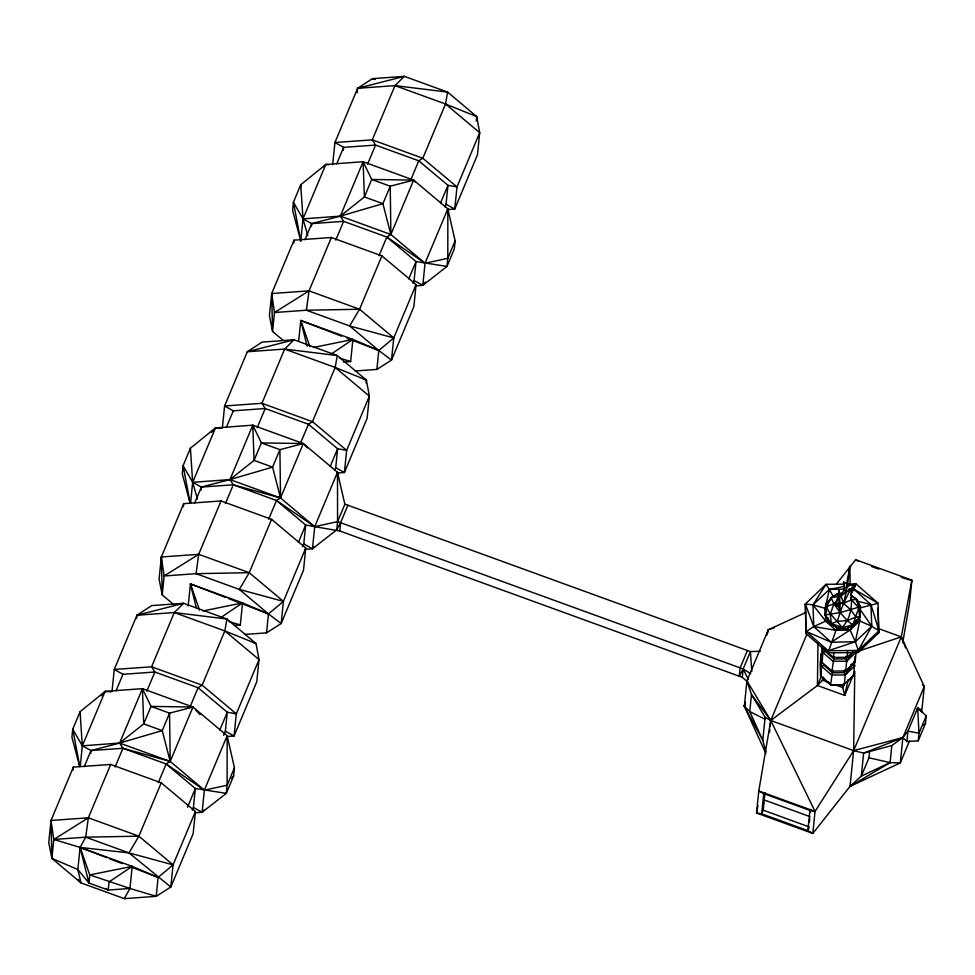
<?xml version="1.0" encoding="UTF-8"?>
<svg xmlns="http://www.w3.org/2000/svg" width="975" height="975" viewBox="0 0 975 975"><rect width="100%" height="100%" fill="white"/><g stroke="black" fill="none" stroke-linecap="round" stroke-linejoin="round"><path stroke-width="1.46" d="M79.694 766.484L71.918 737.283L72.747 729.166L80.06 711.689L105.105 691.421L142.435 688.655L192.965 707.033L227.151 735.759L227.138 785.241L226.31 793.358L202.118 812.285L194.647 812.821M909.565 740.817L900.315 762.913L890.102 762.621L861.303 776.112L850.017 786.374L812.797 833.454L756.563 813.004L758.794 790.993L770.75 720.488L817.44 685.498L817.952 643.086M843.131 593.275L838.89 592.971L831.127 597.76L833.893 603.842L838.89 606.998L839.085 590.789L836.355 603.415L838.89 606.998L840.084 612.58L837.379 621.307L831.395 623.622L825.679 621.136L812.955 604.89L805.362 603.988L806.045 633.592L827.982 652.836L858.11 652.531L878.767 632.848L878.085 603.245L856.148 584.013L850.127 584.074M836.087 584.403L855.66 559.723L911.893 580.174L901.29 636.87L924.276 686.485L902.887 737.563L900.315 762.913L850.017 786.374L853.649 750.64L854.758 671.409L844.716 695.419L817.44 685.498L821.352 676.162M858.11 652.531L858.317 650.435L855.368 641.745L850.09 630.021L836.952 627.632L828.799 622.391L825.203 614.884L825.752 604.585L831.127 597.76L838.89 592.971L840.974 595.92L843.607 603.306L850.98 610.058L855.928 617.017L859.938 617.017L860.486 606.718L856.867 599.503L851.078 595.347M854.563 661.769L853.71 675.736L843.022 684.998L842.79 687.57L844.716 695.419L848.14 679.612M817.44 685.498L822.498 680.184L822.766 677.625L820.597 676.065L820.182 663.536L821.182 653.75L822.242 658.052M51.894 858.402L53.796 839.463L85.715 837.172L128.993 852.906L170.82 887.018L173.075 864.862L138.889 836.184L88.347 817.806L51.005 820.463L48.75 842.632L51.894 858.402L81.01 882.899L124.288 898.645L156.207 896.342L170.82 887.018L193.16 833.674L195.414 811.505L161.228 782.828L110.699 764.449L73.344 767.118L51.005 820.463L51.894 858.402L77.842 869.505L88.944 883.045L108.213 890.053L129.968 888.457L156.207 896.342L158.108 877.402L173.075 864.862L195.414 811.505M73.04 770.067L73.344 767.118M80.23 766.472L82.327 745.826L80.06 711.689M90.712 753.468L91.016 750.555L82.327 745.826L72.747 729.166L79.792 766.46M111.991 691.616L114.246 669.459L136.951 615.225L151.722 605.597L183.641 603.293L226.919 619.028L256.035 643.549L259.021 659.612L256.778 681.781L234.061 736.015L226.59 736.539M136.658 618.174L136.951 615.225L183.641 603.293L174.306 612.556L151.588 666.79L154.867 672.019L198.083 687.728L227.285 712.237L236.316 713.846L259.021 659.612L224.847 630.935L174.306 612.556L136.951 615.225M244.786 634.432L266.553 632.86L281.166 623.537L303.505 570.18L305.76 548.023L271.574 519.346L221.045 500.967L183.69 503.636L161.35 556.981L159.096 579.15L162.24 594.921L173.891 604.719M124.288 898.645L129.968 888.457L132.21 866.361L80.084 847.409L53.796 839.463L51.005 820.463M183.397 506.586L183.69 503.636M190.137 450.913L190.405 448.207L215.463 427.94L252.781 425.173L303.31 443.552L337.496 472.278L344.857 504.221L337.569 521.625L336.728 529.876L312.463 548.803L304.992 549.339M190.576 502.99L192.672 482.332L190.405 448.207L183.093 465.684L182.264 473.801L190.04 503.003M188.187 606.011L190.442 583.928L242.556 602.879L268.454 613.921L281.166 623.537L283.42 601.38L305.76 548.023M201.057 489.986L201.362 487.073L192.672 482.332L183.093 465.684L190.149 502.966M222.337 428.135L224.591 405.978L247.309 351.743L262.068 342.115L293.999 339.812L337.265 355.546L366.381 380.067L369.379 396.13L367.124 418.299L344.407 472.522L336.936 473.058M192.294 810.115L193.416 807.434L195.341 788.495L166.14 763.986L122.923 748.276L91.016 750.555L84.289 766.606M193.416 807.434L202.118 812.285L204.36 790.164L227.151 735.759L234.451 767.764L233.622 775.893L226.31 793.358L195.341 788.495L187.505 807.215M223.641 735.284L225.359 731.177L227.285 712.237L219.826 730.031M355.119 370.975L376.886 369.415L391.499 360.092L413.839 306.735L416.093 284.578L381.908 255.889L331.378 237.51L294.023 240.179L271.684 293.536L269.429 315.693L272.573 331.476L283.055 340.287M226.846 738.709L227.151 735.759M234.5 625.426L240.313 624.975L242.556 602.879L202.995 610.972M293.731 243.141L294.023 240.179M300.471 187.468L300.739 184.75L325.784 164.495L363.114 161.728L413.644 180.107L447.83 208.833L455.13 240.837L454.313 248.954L446.989 266.431L422.797 285.358L415.326 285.882M300.763 241.02L303.006 218.887L300.739 184.75L293.426 202.227L292.598 210.356L300.763 241.02L293.426 202.227L303.006 218.887L307.783 235.597M266.553 632.86L268.454 613.921L283.42 601.38L249.234 572.691L198.693 554.312L161.35 556.981L162.24 594.921L164.141 575.981L161.35 556.981M298.679 341.092L300.775 320.47L352.889 339.434L378.788 350.476L391.499 360.092L393.754 337.923L416.093 284.578M311.391 226.541L311.695 223.616L303.006 218.887L325.784 164.495L328.794 164.678M332.67 164.69L334.925 142.521L357.642 88.298L372.401 78.67L404.332 76.355L447.598 92.089L476.714 116.61L479.712 132.685L477.457 154.842L454.74 209.077L447.269 209.613M343.334 150.272L343.627 147.359L334.925 142.521L372.279 139.864L422.809 158.243L456.995 186.92L454.74 209.077L446.038 204.25L447.964 185.311L418.763 160.802L375.546 145.08L343.627 147.359L336.753 163.788M302.652 546.622L303.761 543.952L305.687 525.013L276.498 500.504L233.281 484.794L201.362 487.073L194.634 503.112M357.191 92.722L357.642 88.298L404.332 76.355L394.985 85.629L372.279 139.864L375.546 145.08L367.526 164.251M303.761 543.952L312.463 548.803L314.706 526.683L337.496 472.278L337.569 521.625L743.145 668.96L750.726 673.628M335.705 467.695L337.63 448.756L308.429 424.247L265.212 408.525L233.293 410.816L224.591 405.978L261.946 403.309L312.475 421.688L346.661 450.365L344.407 472.522L335.705 467.695L334.559 470.438M343.383 362.091L350.647 361.518L352.889 339.434L313.328 347.502M747.691 682.025L742.292 677.332L339.788 530.961L340.641 522.588L347.904 505.245L750.409 651.605L760.305 651.227M366.088 382.98L366.381 380.067L363.663 378.897M376.886 369.415L378.788 350.476L393.754 337.923L359.568 309.246L309.026 290.867L271.684 293.536L272.573 331.476L274.475 312.524L271.684 293.536M412.973 283.177L414.095 280.507L416.02 261.568L386.831 237.059L343.614 221.337L311.695 223.616L304.968 239.667M408.744 278.947L416.02 261.568L446.989 266.431L447.817 258.314L447.83 208.833L425.039 263.226L422.797 285.358L414.095 280.507M476.275 120.985L476.714 116.61L445.526 104.008L394.985 85.629L357.642 88.298M742.292 677.332L743.145 668.96L750.409 651.605L751.786 671.556M765.887 753.517L744.339 706.193L746.923 680.842L768.312 629.765L806.203 612.324M757.953 805.533L756.563 813.004L761.682 813.832L807.873 830.627L812.797 833.454L815.039 811.444L770.75 720.488L746.923 680.842L751.493 694.541L765.107 717.295L762.779 740.281L765.936 751.871M769.531 732.408L769.836 729.422M770.14 726.448L770.75 720.488L806.63 634.81M878.426 628.558L901.29 636.87L853.649 750.64L815.039 811.444L758.794 790.993L763.73 793.613L761.682 813.832L763.193 810.201L764.961 792.882M762.938 808.543L763.535 802.742M763.973 798.391L764.558 792.651M806.045 633.592L805.362 603.988L826.02 584.317L844.094 584.135M821.864 646.998L821.986 662.33L831.98 671.092L845.691 670.946L855.112 661.988L856.099 652.178L846.69 661.135L845.691 670.946M843.022 684.998L831.224 685.279L820.597 676.065L821.584 666.278L821.182 653.75M763.73 793.613L809.92 810.408L807.873 830.627L808.884 828.214M809.36 822.412L809.798 818.062M810.383 812.297L810.676 809.433M827.982 652.836L836.952 627.632C845.106 627.754 852.93 625.328 859.706 620.929L871.76 626.279L878.987 630.764L858.317 650.435L828.202 650.752L806.264 631.507L813.784 626.62L825.679 621.136L836.952 627.632L831.395 623.622L825.203 614.884L826.849 606.45L831.127 597.76L840.974 595.92L854.551 586.194L843.509 582.173L845.398 592.861L846.068 592.508L845.605 589.875M844.545 669.959L844.289 672.604L845.288 674.907L844.301 684.694L830.578 684.828L832.772 670.203M831.98 671.092L834.161 656.492M853.357 651.3L847.08 657.284L833.369 657.418L833.783 653.287M845.947 656.26L845.678 658.832L846.69 661.135L832.979 661.282L822.985 652.519L822.851 648.338M847.08 657.284L847.641 651.775M765.107 717.295L770.75 720.488L853.649 750.64L902.887 737.563L906.884 741.561L918.206 740.829L925.482 723.45L926.25 715.857L917.682 707.887L907.944 731.128L902.887 737.563L863.643 753.127L861.303 776.112L868.981 757.794L869.712 750.604M850.017 786.374L890.102 762.621L891.832 745.57L902.887 737.563M906.884 741.561L907.944 731.128L918.974 733.224L926.25 715.857M917.378 710.872L917.682 707.887L921.704 711.835L924.276 686.485L922.447 684.682M918.206 740.829L918.974 733.224L917.682 707.887M849.871 566.828L846.617 583.769L847.226 587.157L850.139 585.037L849.871 566.828L847.226 587.157L845.398 592.861L854.551 586.194L849.262 584.573M78.158 879.352L81.01 882.899L77.842 869.505L80.084 847.409L85.715 837.172L88.347 817.806L110.699 764.449M221.045 500.967L198.693 554.312L196.072 573.678L239.338 589.412L283.42 601.38M331.378 237.51L309.026 290.867L306.394 310.233L349.672 325.967L393.754 337.923M902.765 642.647L909.663 602.197L911.893 580.174L906.762 579.284M190.052 706.899L198.083 687.728L202.13 685.169L224.847 630.935L226.919 619.028L174.306 612.556M300.397 443.418L308.429 424.247L312.475 421.688L335.193 367.453L337.265 355.546L284.651 349.074L247.309 351.743L293.999 339.812L284.651 349.074L261.946 403.309L265.212 408.525L257.193 427.696M410.731 179.961L418.763 160.802L422.809 158.243L445.526 104.008L447.598 92.089L394.985 85.629M822.498 659.417L821.986 662.33L822.985 652.519L825.423 651.471L833.893 659.076L845.678 658.832L852.674 652.238M820.597 676.065L821.34 672.202M859.341 612.471L860.486 606.718L857.391 602.355M859.438 613.848L859.706 620.929L855.368 641.745L828.202 650.752M858.999 616.736L859.706 620.929L850.09 630.021L835.904 630.301L825.679 621.136L825.191 608.376L829.359 589.436L826.02 584.317L812.955 604.89L813.784 626.62L831.188 642.233L855.368 641.745L871.76 626.279L870.943 604.561L853.515 588.924L848.993 589.022M825.203 614.884L840.084 612.58L843.607 603.306L846.068 592.508M745.217 703.341L744.339 706.193L749.763 711.579L762.779 740.281L744.339 706.193L745.388 701.854M767.264 634.116L768.312 629.765L774.053 627.876M829.262 682.646L822.498 680.184L823.278 677.308M838.89 606.998L839.975 603.147L839.085 590.789M766.545 635.481L768.312 629.765M805.362 603.988L813.784 626.62L835.904 630.301L846.763 628.924L852.857 624.938L858.78 607.815L856.867 599.503L850.98 595.408M111.126 691.787L105.105 691.421L82.327 745.826L119.645 743.06L162.24 730.616L169.565 713.152L192.965 707.033L170.186 761.438L166.14 763.986L158.303 782.706M197.45 499.054L192.672 482.332L215.463 427.94L221.471 428.305M116.074 690.727L122.947 674.298L154.867 672.019L146.835 691.178M226.419 427.233L233.293 410.816M91.016 750.555L119.645 743.06L142.435 688.655L151.028 706.412L169.565 713.152L170.186 761.438L204.36 790.164L227.138 785.241L234.451 767.764M201.362 487.073L229.99 479.578L252.781 425.173L261.385 442.918L279.91 449.658L303.31 443.552L307.332 447.891M311.695 223.616L340.324 216.121L363.114 161.728L371.707 179.473L390.244 186.213L413.644 180.107L415.655 182.276M115.087 766.996L122.923 748.276L119.645 743.06L143.715 723.877L151.028 706.412L192.965 707.033M225.432 503.514L233.281 484.794L229.99 479.578L192.672 482.332M335.766 240.069L343.614 221.337L340.324 216.121L303.006 218.887M268.649 519.224L276.498 500.504L280.532 497.957L303.31 443.552L261.385 442.918L254.061 460.395L229.99 479.578L280.532 497.957L314.706 526.683L339.788 530.961M378.982 255.779L386.831 237.059L390.865 234.5L413.644 180.107L371.707 179.473L364.394 196.95L340.324 216.121L390.865 234.5L425.039 263.226L447.817 258.314L455.13 240.837M106.799 857.683L80.084 847.409L89.761 874.928L88.944 883.045L80.084 847.409L128.993 852.906L138.889 836.184L161.228 782.828M242.458 603.927L268.454 613.921L239.338 589.412L249.234 572.691L271.574 519.346M352.792 340.47L378.788 350.476L349.672 325.967L359.568 309.246L381.908 255.889M298.411 542.393L305.687 525.013L314.706 526.683L337.569 521.625M330.172 466.55L337.63 448.756L346.661 450.365L369.379 396.13L335.193 367.453L284.651 349.074M440.505 203.105L447.964 185.311L456.995 186.92L479.712 132.685L445.526 104.008M444.893 206.98L446.038 204.25M423.967 282.567L422.797 285.358L425.746 281.946M747.398 650.532L740.135 667.863L739.282 676.248L743.145 668.96L748.325 679.551M744.339 706.193L745.497 703.426M822.498 680.184L823.668 677.418M844.521 683.414L842.79 687.57L836.026 685.108M850.7 595.225L856.148 584.013L850.2 585.219M845.13 587.23L840.974 595.92L833.893 603.842L830.237 614.421L831.395 623.622L846.763 628.924L854.6 623.549L859.938 617.017L858.78 607.815L851.528 599.759L850.432 597.334M839.438 603.537L843.607 603.306L850.59 589.217C852.54 602.392 852.065 617.541 841.961 627.461C836.538 619.576 828.421 614.177 825.752 604.585L829.798 600.064M856.379 620.027L850.09 630.021L831.188 642.233L806.264 631.507M336.728 529.876L340.641 522.588M858.317 650.435L871.76 626.279L859.231 608.193L878.085 603.245L853.515 588.924L851.029 590.314M846.69 661.135L853.661 651.3M845.288 674.907L852.272 665.06L854.709 665.949L845.288 674.907L831.578 675.041L821.584 666.278L824.021 665.23L832.504 672.835L844.289 672.604L852.272 665.06M202.118 812.285L204.08 810.018M231.66 778.16L233.622 775.893M312.463 548.803L314.438 546.536M859.938 617.017L852.857 624.938L847.324 620.636L840.084 612.58L833.893 603.842L826.849 606.45M323.798 166.676L325.784 164.495M211.478 432.303L215.463 427.94M101.132 695.784L105.105 691.421M923.41 725.473L925.482 723.45M847.299 681.293L853.71 675.736L853.625 672.945M220.557 617.748L242.556 602.879M330.903 354.291L352.889 339.434M132.1 867.409L158.108 877.402L132.21 866.361L109.042 881.936L108.213 890.053L105.787 888.408M851.017 677.467L853.71 675.736M860.486 606.718L840.084 612.58L839.975 603.147L843.607 603.306L851.528 599.759L856.867 599.503M850.468 664.95L855.112 661.988L854.929 656.419M309.026 290.867L274.475 312.524L306.394 310.233L359.568 309.246M198.693 554.312L164.141 575.981L196.072 573.678L249.234 572.691M53.796 839.463L88.347 817.806M855.928 617.017L847.324 620.636L837.379 621.307M855.879 652.031L901.29 636.87L905.665 647.924M340.324 216.121L382.919 203.69L390.244 186.213L390.865 234.5L382.919 203.69L364.394 196.95L363.114 161.728M229.99 479.578L272.586 467.135L279.91 449.658L280.532 497.957L233.281 484.794M891.832 745.57L863.643 753.127L853.649 750.64M832.833 596.663L835.563 596.03M844.24 586.426L829.359 589.436L812.955 604.89L825.191 608.376L826.507 612.215M132.21 866.361L89.761 874.928L129.968 888.457M839.975 603.147L833.893 603.842L836.672 603.683M844.301 684.694L831.224 685.279L826.995 681.452M844.46 589.119L829.359 589.436L833.454 596.846M85.715 837.172L138.889 836.184M839.256 603.379L843.607 603.306M809.92 810.408L815.039 811.444M868.981 757.794L890.102 762.621M856.318 600.868L870.943 604.561L878.987 630.764M850.139 585.037L854.551 586.194M128.993 852.906L173.075 864.862M122.923 748.276L170.186 761.438L162.24 730.616L143.715 723.877L142.435 688.655M153.368 895.513L156.207 896.342M372.401 78.67L375.168 79.499M339.471 358.105L350.647 361.518M229.125 621.562L240.313 624.975M344.857 504.221L347.904 505.245M871.772 566.56L878.767 569.107M901.168 577.249L905.361 578.772M763.827 799.829L809.945 816.611M762.791 809.993L809.384 827.007M119.645 743.06L170.186 761.438M307.113 346.21L300.775 320.47L341.543 336.156M347.161 338.313L351.378 339.934M196.426 608.242L190.442 583.928L225.578 597.431M228.394 598.516L238.241 602.306M109.614 858.756L122.265 863.618M335.193 367.453L366.381 380.067M224.847 630.935L256.035 643.549L253.305 642.379M765.277 719.367L749.763 711.579L751.493 694.541L770.75 720.488M846.617 583.769L843.509 582.173L844.728 585.963M225.359 731.177L234.061 736.015L236.316 713.846L202.13 685.169L151.588 666.79L114.246 669.459L122.947 674.298M855.66 559.723L858.11 561.112M386.831 237.059L425.039 263.226M276.498 500.504L314.706 526.683M166.14 763.986L204.36 790.164M823.375 648.655L833.369 657.418M824.874 679.538L822.766 677.625L830.578 684.828M195.987 710.287L200.009 714.626M300.775 320.47L309.916 346.722M190.442 583.928L199.582 610.179M920.766 709.093L921.704 711.835M858.439 616.724L859.706 620.929M280.532 497.957L272.586 467.135L254.061 460.395L252.781 425.173M825.191 608.376L826.276 612.58M827.714 618.187L828.799 622.391L827.872 617.943M853.637 661.647L854.709 665.949M824.704 648.594L825.423 651.471L825.301 648.436M825.752 604.585L826.349 609.034M877.963 608.229L878.767 632.848M850.005 566.353L849.371 566.707L850.529 567.121L850.005 566.353"/></g></svg>
